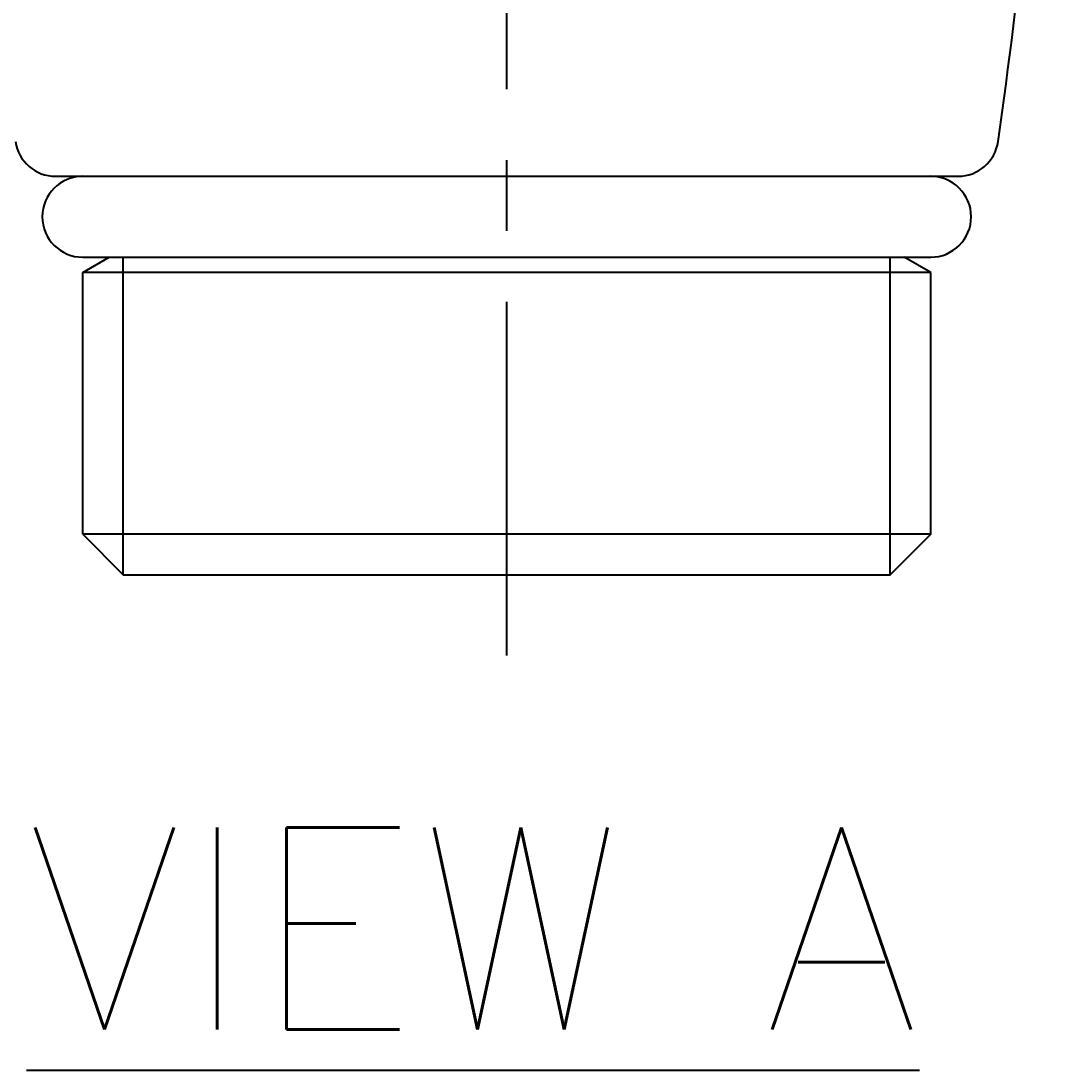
# Model space of a CAD drawing. Extents: x -5628 to -5208, y -2436 to -2139.
# Drawn here: x -5292.7 to -5266.95, y -2277.07 to -2251.14 of the extents above; entities that cross this region are included whole.
import ezdxf

# ---------------------------------------------------------------- set-up
doc = ezdxf.new("R2010")
doc.units = 0
doc.header["$LTSCALE"] = 7
doc.linetypes.add('CENTER', pattern=[2, 1.25, -0.25, 0.25, -0.25])
for name, color, linetype in [('CL', 1, 'CENTER'), ('D', 2, 'CONTINUOUS'), ('DIM', 2, 'CONTINUOUS'), ('DWG', 7, 'CONTINUOUS')]:
    doc.layers.add(name, color=color, linetype=linetype)
doc.styles.add('GHS', font='ROMANS.shx', dxfattribs={"bigfont": 'GHS.shx'})

msp = doc.modelspace()

# ---------------------------------------------------------------- linework, layer by layer
at = {"layer": 'CL'}
msp.add_line((-5280.693, -2266.825), (-5280.693, -2229.388), dxfattribs=at)
at = {"layer": 'DIM'}
for p, q in [((-5290.171, -2264.825), (-5290.171, -2256.975)), ((-5271.216, -2264.825), (-5271.216, -2256.975))]:
    msp.add_line(p, q, dxfattribs=at)
at = {"layer": 'DWG', "linetype": 'Continuous'}
for p, q in [((-5291.844, -2254.975), (-5269.542, -2254.975)), ((-5291.171, -2257.352), (-5290.517, -2256.975)), ((-5291.171, -2256.975), (-5270.216, -2256.975)), ((-5270.216, -2257.352), (-5270.869, -2256.975)), ((-5270.216, -2257.352), (-5291.171, -2257.352)), ((-5291.171, -2263.825), (-5291.171, -2257.352)), ((-5270.216, -2263.825), (-5270.216, -2257.352)), ((-5291.171, -2263.825), (-5290.171, -2264.825)), ((-5270.216, -2263.825), (-5291.171, -2263.825)), ((-5271.216, -2264.825), (-5270.216, -2263.825)), ((-5270.216, -2263.825), (-5271.216, -2264.825)), ((-5290.171, -2264.825), (-5271.216, -2264.825))]:
    msp.add_line(p, q, dxfattribs=at)
for centre, radius, start, end in [((-5427.321, -2231.478), 160.375, 351.88507, 0.13687), ((-5291.844, -2253.975), 1, 188.1149, 270), ((-5269.542, -2253.975), 1, 270, 351.8851), ((-5291.171, -2255.975), 1, 90, 270), ((-5270.216, -2255.975), 1, 270, 90)]:
    msp.add_arc(centre, radius, start, end, dxfattribs=at)

# ---------------------------------------------------------------- texts
at = {"layer": 'D', "color": 7, "style": 'GHS'}
msp.add_text('%%UVIEW A', height=5, dxfattribs=at).set_placement((-5292.562, -2276.07))

doc.saveas('drawing.dxf')
